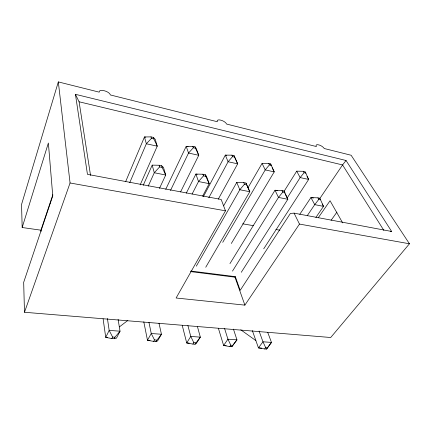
<?xml version="1.0" encoding="UTF-8"?>
<svg xmlns="http://www.w3.org/2000/svg" width="431" height="431" viewBox="0 0 431 431"><rect width="100%" height="100%" fill="white"/><g stroke="black" fill="none" stroke-linecap="round" stroke-linejoin="round"><path stroke-width="0.65" d="M22.175 227.52L48.374 143.006L52.76 195.879L23.673 282.359L24.486 312.27L330.706 337.505L409.45 243.779L351.125 155.252L324.241 148.517A4.499 1.799 31.2 0 0 319.683 145.182A8.841 3.556 31.3 0 0 318.434 144.832A4.504 1.805 31.2 0 0 316.402 146.556L226.609 124.063A4.881 2.133 27.4 0 0 221.151 120.276A9.59 4.218 27.5 0 0 219.718 119.947A4.886 2.139 27.4 0 0 217.343 121.741L110.358 94.949A5.484 2.5 22.1 0 0 104.641 90.86A10.78 4.946 22.1 0 0 103.79 90.645A5.49 2.5 22.1 0 0 99.227 92.159L58.32 81.912L21.55 204.466L22.175 227.52L40.945 230.181L41.02 231.522M40.945 230.181L52.857 194.726M24.486 312.27L70.064 182.981L58.32 81.912M125.712 181.494L144.477 136.956L151.017 136.886L153.388 137.419L155.246 139.375L157.24 146.168L140.161 184.883M129.736 182.663L146.341 143.771L151.443 138.367L153.824 138.906L157.24 146.168L146.341 143.771L144.477 136.956L145.743 137.241M143.189 185.368L152.197 165.138L159.158 165.251L161.647 165.763L163.494 167.449L165.72 175.018L159.465 188.401M148.199 186.197L154.282 172.745L159.632 166.91L159.158 165.251M165.757 189.279L186.192 146.33L192.776 146.319L195.001 146.82L196.283 148.598L198.75 155.289L180.562 191.951M170.493 190.459L188.541 153.048L193.309 147.785L195.534 148.286L198.75 155.289L188.541 153.048L186.192 146.33L188.083 146.755M103.106 318.832L105.73 337.398L111.839 338.55L112.61 337.026L109.172 330.394L107.411 318.461M186.246 193.217L195.9 174.07L202.904 174.237L205.231 174.711L206.449 176.225L209.186 183.654L202.618 196.132M111.839 338.55L114.215 338.712L114.985 337.187L120.033 331.197L118.099 319.339M192.097 194.063L198.513 181.537L203.497 175.859L205.824 176.338L209.186 183.654L198.513 181.537L195.9 174.07L197.22 174.339M203.421 196.595L225.316 155.122L231.926 155.165L234.011 155.634L237.664 163.845L218.285 199.165M208.787 197.775L228.091 161.744L232.551 156.604L234.642 157.078L237.664 163.845L228.091 161.744L225.316 155.122L226.582 155.408M223.63 205.824L236.748 182.415L243.774 182.625L245.95 183.073L249.797 191.73L205.743 267.252M390.421 231.388L391.66 231.469L346.039 160.494L75.436 94.319L87.45 174.345L221.173 199.456L225.483 210.824L176.107 298.01L244.883 305.126L299.48 224.077L294.061 213.14L290.365 213.442L240.186 290.349L235.321 276.648L190.863 271.04M196.315 266.159L239.819 189.742L244.463 184.226L246.645 184.667L249.797 191.73L239.819 189.742L236.748 182.415M143.798 321.833L147.477 340.264L153.646 341.395L154.481 339.924L151.254 333.508L148.943 322.34M153.646 341.395L155.877 341.551L161.442 334.262L158.985 323.169M247.976 187.797L262.086 163.387L268.707 163.473L270.668 163.915L274.224 171.883L231.323 243.483M252.361 330.615L258.449 347.882L264.688 348.959L266.547 349.088L271.471 342.413L267.721 332.371M222.741 242.319L265.221 169.906L269.407 164.895L271.374 165.337M229.949 263.616L275.01 190.233L284.083 190.901L287.827 199.284L241.295 272.279M232.492 271.11L278.474 197.425L282.817 192.054L284.859 192.468M283.905 191.596L296.706 171.166L303.322 171.296L305.17 171.71L308.639 179.447L263.718 248.811M244.883 305.126L234.976 277.187L235.321 276.648M182.238 325.373L186.704 342.957L192.91 344.073L193.81 342.65L190.761 336.439L187.905 325.545M287.218 197.942L300.159 177.583L304.092 172.691L305.94 173.111M192.91 344.073L195.006 344.213L200.34 337.144L197.484 326.784M299.76 214.342L310.923 197.565L317.949 197.856L319.861 198.249L323.509 206.379L315.901 217.418M307.195 215.769L314.727 204.633L318.795 199.397L320.712 199.785M319.694 198.707L342.57 164.944L346.039 160.494M318.229 217.806L330.049 200.738L342.65 222.87M218.388 328.293L223.63 345.49L229.858 346.589L230.811 345.215L232.783 345.35L236.953 339.86L233.451 329.117M229.858 346.589L231.83 346.723L232.783 345.35M331.094 220.316L336.913 212.138M266.547 349.088L271.471 342.413L262.964 341.783L258.449 347.882L261.703 348.103M264.688 348.959L265.685 347.634L267.549 347.763M231.83 346.723L236.953 339.86L227.929 339.192L223.63 345.49L226.189 345.667M119.43 326.876L127.813 320.443M195.006 344.213L196.218 343.609L200.34 337.144L190.761 336.439L186.704 342.957L189.241 343.13M155.877 341.551L157.59 340.959L161.442 334.262L151.254 333.508L147.477 340.264L150.004 340.436M114.215 338.712L116.499 338.136L120.033 331.197L109.172 330.394L105.73 337.398L107.631 337.527M112.61 337.026L114.985 337.187M154.481 339.924L156.717 340.081M193.81 342.65L195.906 342.796M190.545 271.6L234.976 277.187M242.712 223.834L253.326 225.65M275.883 229.502L279.859 230.186M70.064 182.981L225.483 210.824M299.48 224.077L409.45 243.779M294.061 213.14L391.66 231.469M276.244 190.48L277.478 190.734M311.543 197.694L313.412 198.077M159.632 166.91L162.131 167.417L165.72 175.018L154.282 172.745L152.197 165.138M75.436 94.319L79.088 101.781L342.57 164.944L383.876 230.418M240.778 329.817L255.879 340.592M307.034 176.543L308.639 179.447L300.159 177.583L296.706 171.166M322.216 204.035L323.509 206.379L314.727 204.633L310.923 197.565M303.322 171.296L304.092 172.691M317.949 197.856L318.795 199.397M272.176 167.751L274.224 171.883L265.221 169.906L262.086 163.387M284.271 192.124L284.864 193.314M285.457 194.51L287.827 199.284L278.474 197.425L275.01 190.233M268.707 163.473L269.407 164.895M282.041 190.48L282.817 192.054M230.811 345.215L227.929 339.192L224.54 328.384M265.685 347.634L262.964 341.783L259.079 331.051M234.011 155.634L234.642 157.078M245.95 183.073L246.645 184.667M231.926 155.165L232.551 156.604M243.774 182.625L244.463 184.226M195.001 146.82L195.534 148.286M205.231 174.711L205.824 176.338M192.776 146.319L193.309 147.785M202.904 174.237L203.497 175.859M153.388 137.419L153.824 138.906M161.647 165.763L162.131 167.417M151.017 136.886L151.443 138.367M270.668 163.915L271.002 165.391M79.088 101.781L90.542 175.444M50.513 201.697L50.616 203.028"/></g></svg>
